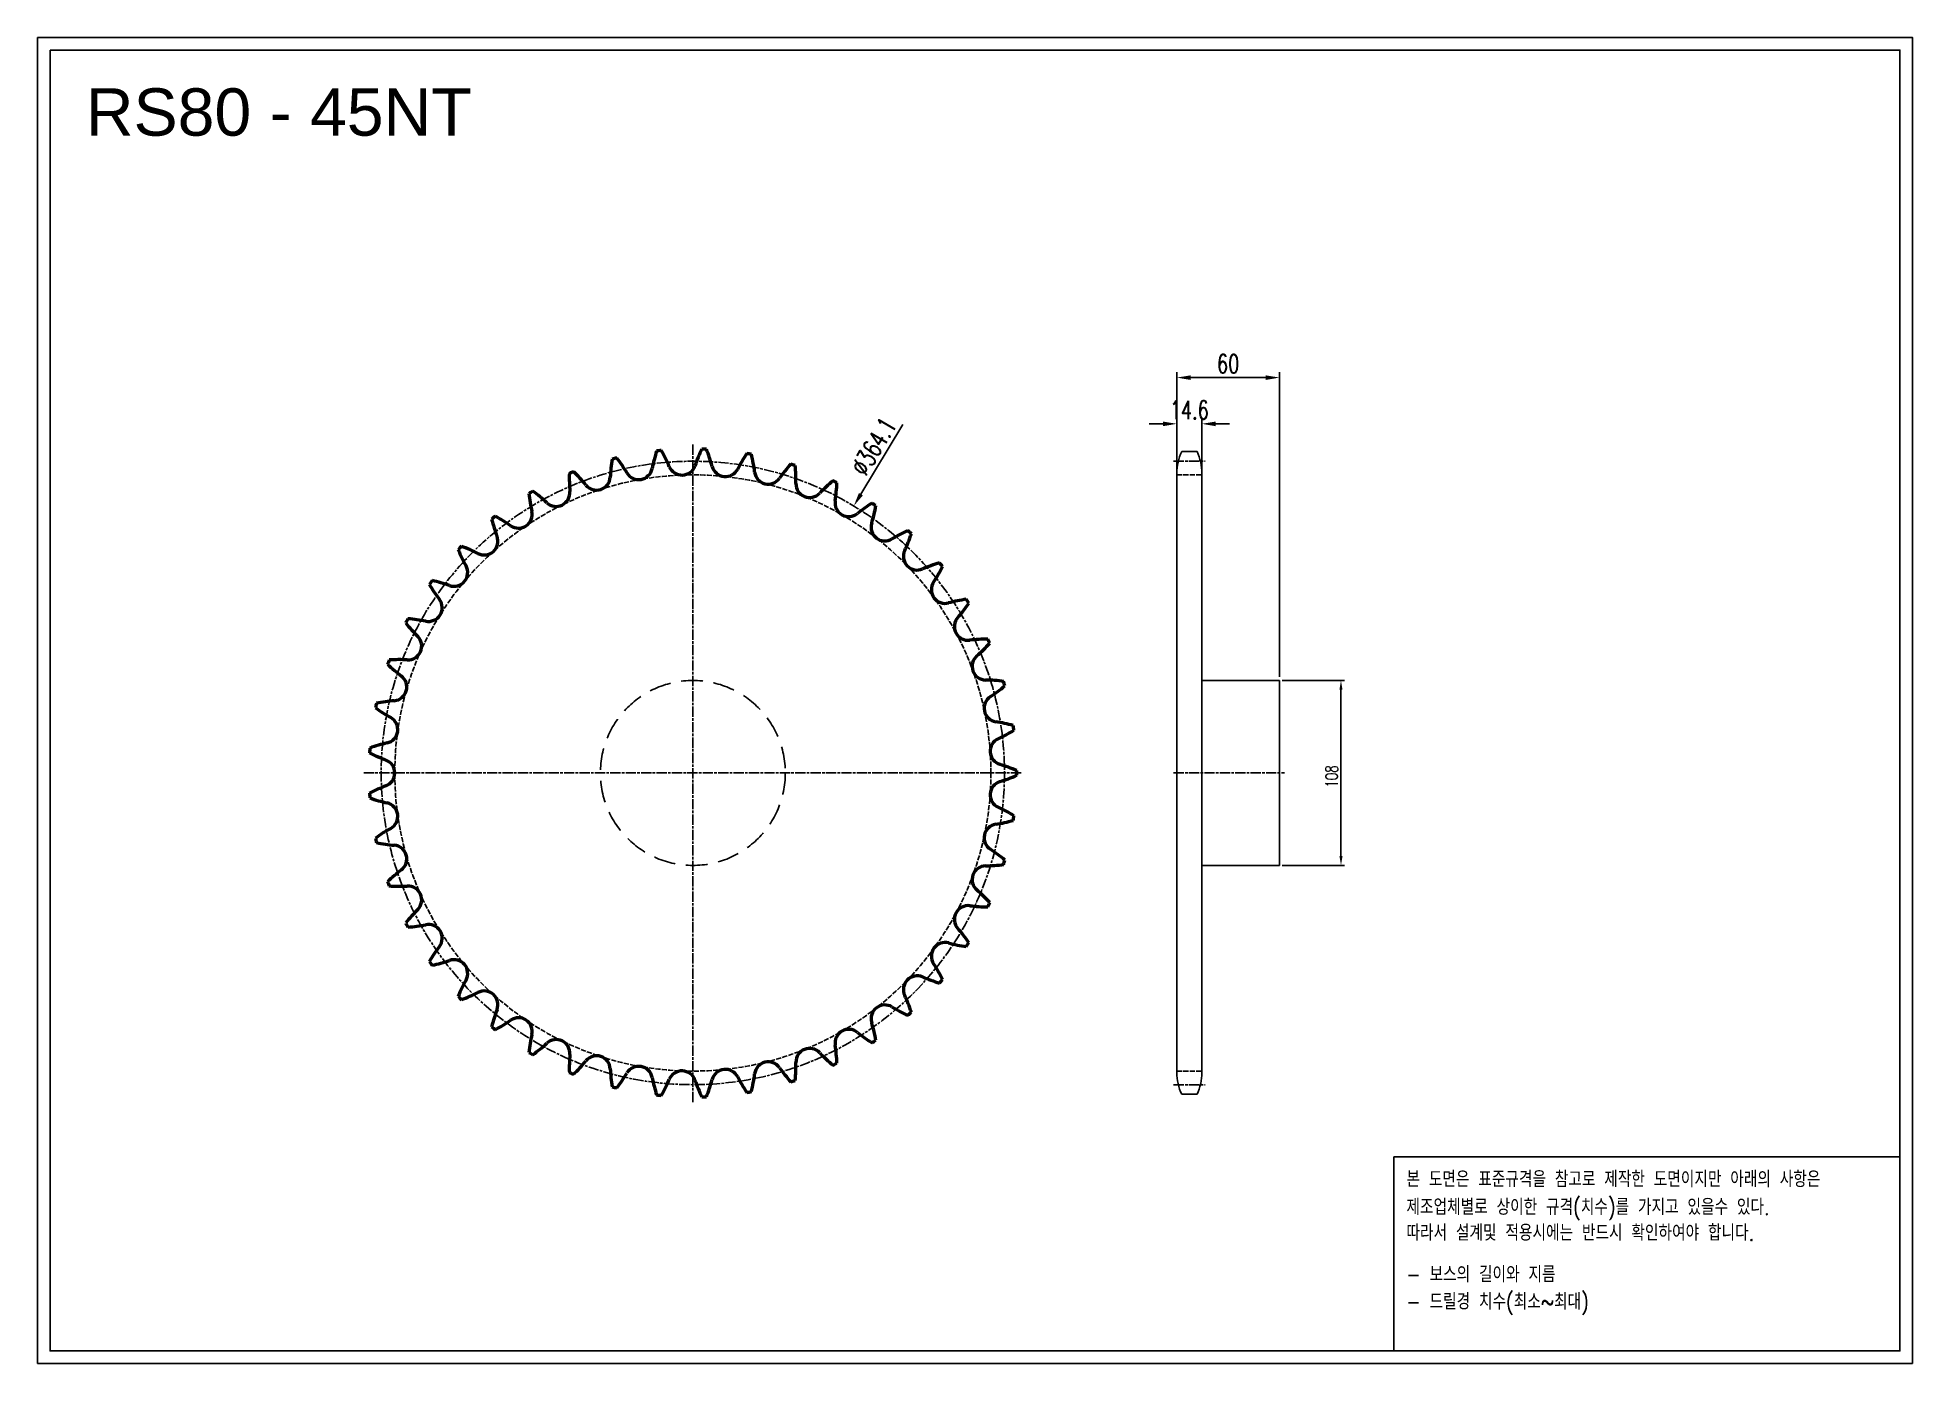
# Model space of a CAD drawing. Header units: millimetres. Extents: x -61715 to -60620, y 17860 to 18634.
import ezdxf

# ---------------------------------------------------------------- set-up
doc = ezdxf.new("R2010")
doc.units = ezdxf.units.MM
for name, pattern in [('AM_ISO02W050', [7.5, 6, -1.5]), ('AM_ISO02W050x2', [3.75, 3, -0.75]), ('AM_ISO08W050', [18, 12, -1.5, 3, -1.5]), ('AM_ISO08W050x2', [9, 6, -0.75, 1.5, -0.75]), ('HIDDEN', [9.525, 6.35, -3.175])]:
    doc.linetypes.add(name, pattern=pattern)
for name, color, linetype, lineweight in [('AM_0N', 7, 'Continuous', 50), ('AM_3N', 6, 'AM_ISO02W050', 25), ('AM_7', 4, 'AM_ISO08W050', 25), ('AM_7N', 4, 'AM_ISO08W050', 25)]:
    doc.layers.add(name, color=color, linetype=linetype, lineweight=lineweight)
doc.layers.add('HL', color=2, linetype='HIDDEN')
doc.layers.add('S-DIM', color=7, linetype='Continuous')
doc.styles.add('HAN', font='ROMANS.shx', dxfattribs={"width": 0.7, "bigfont": 'whgtxt.shx'})
doc.styles.add('HSG', font='SIMPLEX.shx', dxfattribs={"width": 0.7, "bigfont": 'HSG.shx'})
doc.styles.get("Standard").update_dxf_attribs({"font": 'arial.ttf'})
doc.dimstyles.new('APP16', dxfattribs={"dimscale": 3, "dimtxt": 2.4, "dimasz": 1.8, "dimexe": 0.7, "dimexo": 0.5, "dimgap": 0.6, "dimtad": 1, "dimtoh": 1, "dimdec": 1, "dimrnd": 0.01, "dimzin": 9, "dimdsep": 46, "dimtxsty": 'HSG', "dimcen": 0, "dimclrd": 1, "dimclre": 1, "dimclrt": 256, "dimazin": 2, "dimtp": 1, "dimtm": 1, "dimtfac": 0.5, "dimtdec": 1, "dimtofl": 0, "dimtmove": 0, "dimatfit": 3, "dimfxl": 0, "dimtvp": 1, "dimtolj": 2, "dimlwd": -1, "dimlwe": -1, "dimarcsym": 0})
doc.dimstyles.new('APP23', dxfattribs={"dimscale": 4.5, "dimtxt": 2.4, "dimasz": 1.8, "dimexe": 0.7, "dimexo": 0.5, "dimgap": 0.6, "dimtad": 1, "dimtoh": 1, "dimdec": 1, "dimrnd": 0.01, "dimzin": 9, "dimdsep": 46, "dimtxsty": 'HSG', "dimcen": 0, "dimclrd": 1, "dimclre": 1, "dimclrt": 256, "dimazin": 2, "dimtp": 1, "dimtm": 1, "dimtfac": 0.5, "dimtdec": 1, "dimtix": 1, "dimtofl": 0, "dimtmove": 0, "dimatfit": 3, "dimfxl": 0, "dimtvp": 1, "dimtolj": 2, "dimlwd": -1, "dimlwe": -1, "dimarcsym": 0})

# ---------------------------------------------------------------- blocks, each defined once
blk = doc.blocks.new('*D1')
at = {"layer": 'Defpoints', "color": 0, "transparency": 16777216}
for p in [(-60989.4, 18258.5), (-60989.4, 18150.5), (-60953.5, 18150.5)]:
    blk.add_point(p, dxfattribs=at)
at = {"layer": 'S-DIM', "color": 1, "transparency": 16777216}
for p, q in [((-60987.9, 18258.5), (-60951.4, 18258.5)), ((-60953.5, 18253.1), (-60953.5, 18155.9)), ((-60987.9, 18150.5), (-60951.4, 18150.5))]:
    blk.add_line(p, q, dxfattribs=at)
for points in [[(-60954.4, 18253.1), (-60952.6, 18253.1), (-60953.5, 18258.5)], [(-60954.4, 18155.9), (-60952.6, 18155.9), (-60953.5, 18150.5)]]:
    blk.add_solid(points, dxfattribs=at)
at = {"layer": 'S-DIM', "transparency": 16777216, "insert": (-60958.9, 18202.4), "char_height": 7.2, "attachment_point": 5, "rotation": 90, "style": 'HSG'}
blk.add_mtext('\\A2;108', dxfattribs=at)
blk = doc.blocks.new('*D2')
at = {"layer": 'Defpoints', "color": 0, "transparency": 16777216}
for p in [(-61034.8, 18408.4), (-61049.4, 18379.4), (-61034.8, 18379.4)]:
    blk.add_point(p, dxfattribs=at)
at = {"layer": 'S-DIM', "color": 1, "transparency": 16777216}
for p, q in [((-61057.5, 18408.4), (-61065.6, 18408.4)), ((-61049.4, 18381.7), (-61049.4, 18411.5)), ((-61034.8, 18381.7), (-61034.8, 18411.5)), ((-61026.7, 18408.4), (-61018.6, 18408.4))]:
    blk.add_line(p, q, dxfattribs=at)
for points in [[(-61057.5, 18409.7), (-61057.5, 18407), (-61049.4, 18408.4)], [(-61026.7, 18409.7), (-61026.7, 18407), (-61034.8, 18408.4)]]:
    blk.add_solid(points, dxfattribs=at)
at = {"layer": 'S-DIM', "transparency": 16777216, "insert": (-61042.1, 18416.5), "char_height": 10.8, "attachment_point": 5, "style": 'HSG'}
blk.add_mtext('\\A2;14.6', dxfattribs=at)
blk = doc.blocks.new('*D3')
at = {"layer": 'Defpoints', "color": 0, "transparency": 16777216}
for p in [(-60989.4, 18435.4), (-61049.4, 18379.4), (-60989.4, 18258.5)]:
    blk.add_point(p, dxfattribs=at)
at = {"layer": 'S-DIM', "color": 1, "transparency": 16777216}
for p, q in [((-61049.4, 18381.7), (-61049.4, 18438.5)), ((-61041.3, 18435.4), (-60997.5, 18435.4)), ((-60989.4, 18260.7), (-60989.4, 18438.5))]:
    blk.add_line(p, q, dxfattribs=at)
for points in [[(-61041.3, 18436.7), (-61041.3, 18434), (-61049.4, 18435.4)], [(-60997.5, 18436.7), (-60997.5, 18434), (-60989.4, 18435.4)]]:
    blk.add_solid(points, dxfattribs=at)
at = {"layer": 'S-DIM', "transparency": 16777216, "insert": (-61019.4, 18443.5), "char_height": 10.8, "attachment_point": 5, "style": 'HSG'}
blk.add_mtext('\\A2;60', dxfattribs=at)
blk = doc.blocks.new('*D4')
at = {"layer": 'Defpoints', "color": 0, "transparency": 16777216}
for p in [(-61238.1, 18360.4), (-61426.1, 18048.6)]:
    blk.add_point(p, dxfattribs=at)
at = {"layer": 'S-DIM', "color": 1, "transparency": 16777216}
blk.add_line((-61209.5, 18407.9), (-61233.9, 18367.3), dxfattribs=at)
blk.add_solid([(-61235.1, 18368), (-61232.8, 18366.6), (-61238.1, 18360.4)], dxfattribs=at)
at = {"layer": 'S-DIM', "transparency": 16777216, "insert": (-61226.5, 18395.2), "char_height": 10.8, "attachment_point": 5, "rotation": 58.9068, "style": 'HSG'}
blk.add_mtext('\\A2;∅364.1', dxfattribs=at)
blk = doc.blocks.new('notice1')
at = {"color": 4}
blk.add_lwpolyline([(-22142.12, 1735.9), (-22053.8, 1735.9), (-22053.8, 1702.07), (-22142.12, 1702.07)], close=True, dxfattribs=at)
at = {"color": 4, "style": 'HAN', "width": 0.8}
for s, p in [('본 도면은 표준규격을 참고로 제작한 도면이지만 아래의 사항은', (-22139.9, 1730.62)), ('제조업체별로 상이한 규격(치수)를 가지고 있을수 있다.', (-22139.9, 1725.78)), ('따라서 설계및 적용시에는 반드시 확인하여야 합니다.', (-22139.9, 1721.28)), ('- 보스의 길이와 지름', (-22139.9, 1714.03)), ('- 드릴경 치수(최소~최대)', (-22139.9, 1709.27))]:
    blk.add_text(s, height=2.7949, dxfattribs=at).set_placement(p)

msp = doc.modelspace()

# ---------------------------------------------------------------- linework, layer by layer
for p, q in [((-61046.56, 18392.14), (-61037.56, 18392.14)), ((-61049.36, 18379.44), (-61049.36, 18029.5)), ((-61034.76, 18379.44), (-61034.76, 18029.5)), ((-61034.76, 18258.47), (-60989.36, 18258.47)), ((-60989.36, 18258.47), (-60989.36, 18150.47)), ((-60989.36, 18150.47), (-61034.76, 18150.47)), ((-61046.56, 18016.8), (-61037.56, 18016.8))]:
    msp.add_line(p, q)
for points in [[(-61714.95, 18634.03), (-60619.64, 18634.03), (-60619.64, 17859.56), (-61714.95, 17859.56)], [(-61707.58, 18626.65), (-60627.01, 18626.65), (-60627.01, 17866.93), (-61707.58, 17866.93)]]:
    msp.add_lwpolyline(points, close=True)
for centre, start, end in [((-61019.16, 18379.44), 155.13196, 180), ((-61064.96, 18379.44), 0, 24.86804), ((-61019.16, 18029.5), 180, 204.86804), ((-61064.96, 18029.5), 335.13196, 0)]:
    msp.add_arc(centre, 30.2, start, end)
at = {"layer": 'AM_0N'}
for centre, radius, start, end in [((-61267.96, 18365.22), 89.56, 162.25352, 169), ((-61332.12, 18204.47), 189.24, 95.58603, 96.41397), ((-61428.3, 18348.37), 89.56, 23, 29.74648), ((-61246.21, 18354.73), 89.56, 154.25352, 161), ((-61332.12, 18204.47), 189.24, 87.58603, 88.41397), ((-61407.34, 18360.36), 89.56, 15, 21.74648), ((-61226.13, 18341.31), 89.56, 146.25352, 153), ((-61332.12, 18204.47), 189.24, 79.58603, 80.41397), ((-61384.91, 18369.31), 89.56, 7, 13.74648), ((-61332.12, 18204.47), 189.24, 111.58603, 112.41397), ((-61464.24, 18316.29), 89.56, 39, 45.74648), ((-61290.96, 18372.59), 89.56, 170.25352, 177), ((-61332.12, 18204.47), 189.24, 103.58603, 104.41397), ((-61447.39, 18333.59), 89.56, 31, 37.74648), ((-61363.75, 18383.84), 8.02, 211, 349), ((-61338.48, 18386.5), 8.02, 203, 341), ((-61313.08, 18385.61), 8.02, 195, 333), ((-61288.06, 18381.2), 8.02, 187, 325), ((-61208.12, 18325.23), 89.56, 138.25352, 145), ((-61332.12, 18204.47), 189.24, 71.58603, 72.41397), ((-61361.46, 18375.05), 89.56, 359, 5.74648), ((-61332.12, 18204.47), 189.24, 119.58603, 120.41397), ((-61478.52, 18296.81), 89.56, 47, 53.74648), ((-61411.97, 18368.18), 8.02, 227, 5), ((-61314.75, 18376.68), 89.56, 178.25352, 185), ((-61388.4, 18377.7), 8.02, 219, 357), ((-61263.89, 18373.35), 8.02, 179, 317), ((-61192.52, 18306.8), 89.56, 130.25352, 137), ((-61332.12, 18204.47), 189.24, 63.58603, 64.41397), ((-61337.43, 18377.47), 89.56, 351, 357.74648), ((-61338.89, 18377.42), 89.56, 186.25352, 193), ((-61241.05, 18362.21), 8.02, 171, 309), ((-61179.64, 18286.37), 89.56, 122.25352, 129), ((-61313.3, 18376.53), 89.56, 343, 349.74648), ((-61332.12, 18204.47), 189.24, 55.58603, 56.41397), ((-61332.12, 18204.47), 189.24, 127.58603, 128.41397), ((-61362.9, 18374.8), 89.56, 194.25352, 201), ((-61489.94, 18275.54), 89.56, 55, 61.74648), ((-61433.97, 18355.47), 8.02, 235, 13), ((-61219.98, 18348), 8.02, 163, 301), ((-61332.12, 18204.47), 189.24, 135.58603, 136.41397), ((-61498.3, 18252.88), 89.56, 63, 69.74648), ((-61454, 18339.83), 8.02, 243, 21), ((-61169.72, 18264.36), 89.56, 114.25352, 121), ((-61289.54, 18372.24), 89.56, 335, 341.74648), ((-61332.12, 18204.47), 189.24, 47.58603, 48.41397), ((-61471.65, 18321.55), 8.02, 251, 29), ((-61386.3, 18368.86), 89.56, 202.25352, 209), ((-61201.1, 18331), 8.02, 155, 293), ((-61162.97, 18241.17), 89.56, 106.25352, 113), ((-61266.6, 18364.68), 89.56, 327, 333.74648), ((-61332.12, 18204.47), 189.24, 39.58603, 40.41397), ((-61332.12, 18204.47), 189.24, 143.58603, 144.41397), ((-61408.65, 18359.72), 89.56, 210.25352, 217), ((-61503.42, 18229.28), 89.56, 71, 77.74648), ((-61184.76, 18311.53), 8.02, 147, 285), ((-61486.58, 18300.99), 8.02, 259, 37), ((-61159.51, 18217.27), 89.56, 98.25352, 105), ((-61244.95, 18354), 89.56, 319, 325.74648), ((-61332.12, 18204.47), 189.24, 31.58603, 32.41397), ((-61332.12, 18204.47), 189.24, 151.58603, 152.41397), ((-61429.51, 18347.56), 89.56, 218.25352, 225), ((-61505.2, 18205.2), 89.56, 79, 85.74648), ((-61171.3, 18289.98), 8.02, 139, 277), ((-61498.51, 18278.55), 8.02, 267, 45), ((-61159.41, 18193.13), 89.56, 90.25352, 97), ((-61332.12, 18204.47), 189.24, 23.58603, 24.41397), ((-61332.12, 18204.47), 189.24, 159.58603, 160.41397), ((-61503.62, 18181.1), 89.56, 87, 93.74648), ((-61160.96, 18266.77), 8.02, 131, 269), ((-61224.98, 18340.41), 89.56, 311, 317.74648), ((-61448.48, 18332.61), 89.56, 226.25352, 233), ((-61507.21, 18254.68), 8.02, 275, 53), ((-61153.96, 18242.34), 8.02, 123, 261), ((-61162.67, 18169.2), 89.56, 82.25352, 89), ((-61207.11, 18324.18), 89.56, 303, 309.74648), ((-61332.12, 18204.47), 189.24, 15.58603, 16.41397), ((-61332.12, 18204.47), 189.24, 167.58603, 168.41397), ((-61465.18, 18315.17), 89.56, 234.25352, 241), ((-61498.7, 18157.46), 89.56, 95, 101.74648), ((-61512.49, 18229.82), 8.02, 283, 61), ((-61169.22, 18145.96), 89.56, 74.25352, 81), ((-61191.66, 18305.62), 89.56, 295, 301.74648), ((-61332.12, 18204.47), 189.24, 7.58603, 8.41397), ((-61332.12, 18204.47), 189.24, 175.58603, 176.41397), ((-61479.29, 18295.57), 89.56, 242.25352, 249), ((-61490.54, 18134.74), 89.56, 103, 109.74648), ((-61150.42, 18217.18), 8.02, 115, 253), ((-61514.26, 18204.47), 8.02, 291, 69), ((-61178.95, 18123.86), 89.56, 66.25352, 73), ((-61332.12, 18204.47), 189.24, 359.58603, 0.41397), ((-61479.29, 18113.37), 89.56, 111, 117.74648), ((-61150.42, 18191.76), 8.02, 107, 245), ((-61178.95, 18285.08), 89.56, 287, 293.74648), ((-61332.12, 18204.47), 189.24, 183.58603, 184.41397), ((-61490.54, 18274.2), 89.56, 250.25352, 257), ((-61512.49, 18179.12), 8.02, 299, 77), ((-61191.66, 18103.32), 89.56, 58.25352, 65), ((-61465.18, 18093.77), 89.56, 119, 125.74648), ((-61153.96, 18166.6), 8.02, 99, 237), ((-61169.22, 18262.98), 89.56, 279, 285.74648), ((-61332.12, 18204.47), 189.24, 351.58603, 352.41397), ((-61332.12, 18204.47), 189.24, 191.58603, 192.41397), ((-61498.7, 18251.48), 89.56, 258.25352, 265), ((-61507.21, 18154.27), 8.02, 307, 85), ((-61160.96, 18142.17), 8.02, 91, 229), ((-61162.67, 18239.74), 89.56, 271, 277.74648), ((-61207.11, 18084.76), 89.56, 50.25352, 57), ((-61332.12, 18204.47), 189.24, 343.58603, 344.41397), ((-61448.48, 18076.33), 89.56, 127, 133.74648), ((-61332.12, 18204.47), 189.24, 199.58603, 200.41397), ((-61503.62, 18227.84), 89.56, 266.25352, 273), ((-61498.51, 18130.39), 8.02, 315, 93), ((-61224.98, 18068.53), 89.56, 42.25352, 49), ((-61332.12, 18204.47), 189.24, 335.58603, 336.41397), ((-61429.51, 18061.39), 89.56, 135, 141.74648), ((-61332.12, 18204.47), 189.24, 207.58603, 208.41397), ((-61171.3, 18118.96), 8.02, 83, 221), ((-61159.41, 18215.82), 89.56, 263, 269.74648), ((-61505.2, 18203.74), 89.56, 274.25352, 281), ((-61486.58, 18107.95), 8.02, 323, 101), ((-61244.95, 18054.94), 89.56, 34.25352, 41), ((-61408.65, 18049.22), 89.56, 143, 149.74648), ((-61503.42, 18179.66), 89.56, 282.25352, 289), ((-61471.65, 18087.39), 8.02, 331, 109), ((-61184.76, 18097.41), 8.02, 75, 213), ((-61159.51, 18191.67), 89.56, 255, 261.74648), ((-61332.12, 18204.47), 189.24, 327.58603, 328.41397), ((-61332.12, 18204.47), 189.24, 215.58603, 216.41397), ((-61201.1, 18077.94), 8.02, 67, 205), ((-61162.97, 18167.77), 89.56, 247, 253.74648), ((-61266.6, 18044.26), 89.56, 26.25352, 33), ((-61332.12, 18204.47), 189.24, 319.58603, 320.41397), ((-61386.3, 18040.08), 89.56, 151, 157.74648), ((-61332.12, 18204.47), 189.24, 223.58603, 224.41397), ((-61498.3, 18156.06), 89.56, 290.25352, 297), ((-61454, 18069.11), 8.02, 339, 117), ((-61289.54, 18036.7), 89.56, 18.25352, 25), ((-61362.9, 18034.14), 89.56, 159, 165.74648), ((-61219.98, 18060.94), 8.02, 59, 197), ((-61169.72, 18144.59), 89.56, 239, 245.74648), ((-61332.12, 18204.47), 189.24, 311.58603, 312.41397), ((-61332.12, 18204.47), 189.24, 231.58603, 232.41397), ((-61489.94, 18133.4), 89.56, 298.25352, 305), ((-61433.97, 18053.47), 8.02, 347, 125), ((-61338.89, 18031.52), 89.56, 167, 173.74648), ((-61241.05, 18046.73), 8.02, 51, 189), ((-61179.64, 18122.57), 89.56, 231, 237.74648), ((-61313.3, 18032.41), 89.56, 10.25352, 17), ((-61332.12, 18204.47), 189.24, 239.58603, 240.41397), ((-61478.52, 18112.13), 89.56, 306.25352, 313), ((-61411.97, 18040.76), 8.02, 355, 133), ((-61314.75, 18032.26), 89.56, 175, 181.74648), ((-61263.89, 18035.59), 8.02, 43, 181), ((-61192.52, 18102.14), 89.56, 223, 229.74648), ((-61337.43, 18031.47), 89.56, 2.25352, 9), ((-61332.12, 18204.47), 189.24, 303.58603, 304.41397), ((-61332.12, 18204.47), 189.24, 247.58603, 248.41397), ((-61464.24, 18092.65), 89.56, 314.25352, 321), ((-61388.4, 18031.24), 8.02, 3, 141), ((-61290.96, 18036.35), 89.56, 183, 189.74648), ((-61447.39, 18075.35), 89.56, 322.25352, 329), ((-61363.75, 18025.1), 8.02, 11, 149), ((-61338.48, 18022.44), 8.02, 19, 157), ((-61313.08, 18023.33), 8.02, 27, 165), ((-61288.06, 18027.74), 8.02, 35, 173), ((-61208.12, 18083.71), 89.56, 215, 221.74648), ((-61361.46, 18033.89), 89.56, 354.25352, 1), ((-61332.12, 18204.47), 189.24, 295.58603, 296.41397), ((-61332.12, 18204.47), 189.24, 255.58603, 256.41397), ((-61267.96, 18043.72), 89.56, 191, 197.74648), ((-61428.3, 18060.57), 89.56, 330.25352, 337), ((-61246.21, 18054.21), 89.56, 199, 205.74648), ((-61407.34, 18048.58), 89.56, 338.25352, 345), ((-61226.13, 18067.63), 89.56, 207, 213.74648), ((-61332.12, 18204.47), 189.24, 279.58603, 280.41397), ((-61384.91, 18039.63), 89.56, 346.25352, 353), ((-61332.12, 18204.47), 189.24, 287.58603, 288.41397), ((-61332.12, 18204.47), 189.24, 263.58603, 264.41397), ((-61332.12, 18204.47), 189.24, 271.58603, 272.41397)]:
    msp.add_arc(centre, radius, start, end, dxfattribs=at)
at = {"layer": 'AM_3N', "linetype": 'AM_ISO02W050x2'}
for p, q in [((-61049.36, 18378.59), (-61034.76, 18378.59)), ((-61049.36, 18030.35), (-61034.76, 18030.35))]:
    msp.add_line(p, q, dxfattribs=at)
msp.add_circle((-61332.12, 18204.47), 174.12, dxfattribs=at)
at = {"layer": 'AM_7', "linetype": 'AM_ISO08W050x2'}
for p, q in [((-61051.3, 18386.53), (-61032.81, 18386.53)), ((-61051.3, 18204.47), (-60986.54, 18204.47)), ((-61051.3, 18022.41), (-61032.81, 18022.41))]:
    msp.add_line(p, q, dxfattribs=at)
msp.add_circle((-61332.12, 18204.47), 182.06, dxfattribs=at)
at = {"layer": 'AM_7N', "linetype": 'AM_ISO08W050x2'}
for p, q in [((-61332.12, 18012.23), (-61332.12, 18396.71)), ((-61524.36, 18204.47), (-61139.88, 18204.47))]:
    msp.add_line(p, q, dxfattribs=at)
at = {"layer": 'HL', "ltscale": 2}
msp.add_circle((-61332.12, 18204.47), 54, dxfattribs=at)

# ---------------------------------------------------------------- block references
at = {"xscale": 3.347646382079999, "yscale": 3.347646382079999, "zscale": 3.347646382079999}
msp.add_blockref('notice1', (13201.3, 12169.02), dxfattribs=at)

# ---------------------------------------------------------------- texts
msp.add_text('RS80 - 45NT', height=27.6595).set_placement((-61686.75, 18576.68))

# ---------------------------------------------------------------- dimensions: what is measured, and where the dimension line sits
at = {"layer": 'S-DIM'}
dim = msp.add_linear_dim(base=(-60989.36, 18435.4), p1=(-61049.36, 18379.44), p2=(-60989.36, 18258.47), dimstyle='APP23', dxfattribs=at)
dim.commit()
dim.dimension.update_dxf_attribs({"geometry": '*D3', "text_midpoint": (-61019.36, 18443.5)})
dim = msp.add_linear_dim(base=(-61034.76, 18408.4), p1=(-61049.36, 18379.44), p2=(-61034.76, 18379.44), dimstyle='APP23', dxfattribs=at)
dim.commit()
dim.dimension.update_dxf_attribs({"geometry": '*D2', "text_midpoint": (-61042.06, 18408.4), "dimtype": 128})
dim = msp.add_diameter_dim_2p(p1=(-61426.14, 18048.57), p2=(-61238.1, 18360.38), dimstyle='APP23', dxfattribs=at)
dim.commit()
dim.dimension.update_dxf_attribs({"geometry": '*D4', "text_midpoint": (-61226.54, 18395.23)})
dim = msp.add_linear_dim(base=(-60953.48, 18150.47), p1=(-60989.36, 18258.47), p2=(-60989.36, 18150.47), angle=90, dimstyle='APP16', dxfattribs=at)
dim.commit()
dim.dimension.update_dxf_attribs({"geometry": '*D1', "text_midpoint": (-60953.48, 18202.43), "dimtype": 128})

doc.saveas('drawing.dxf')
